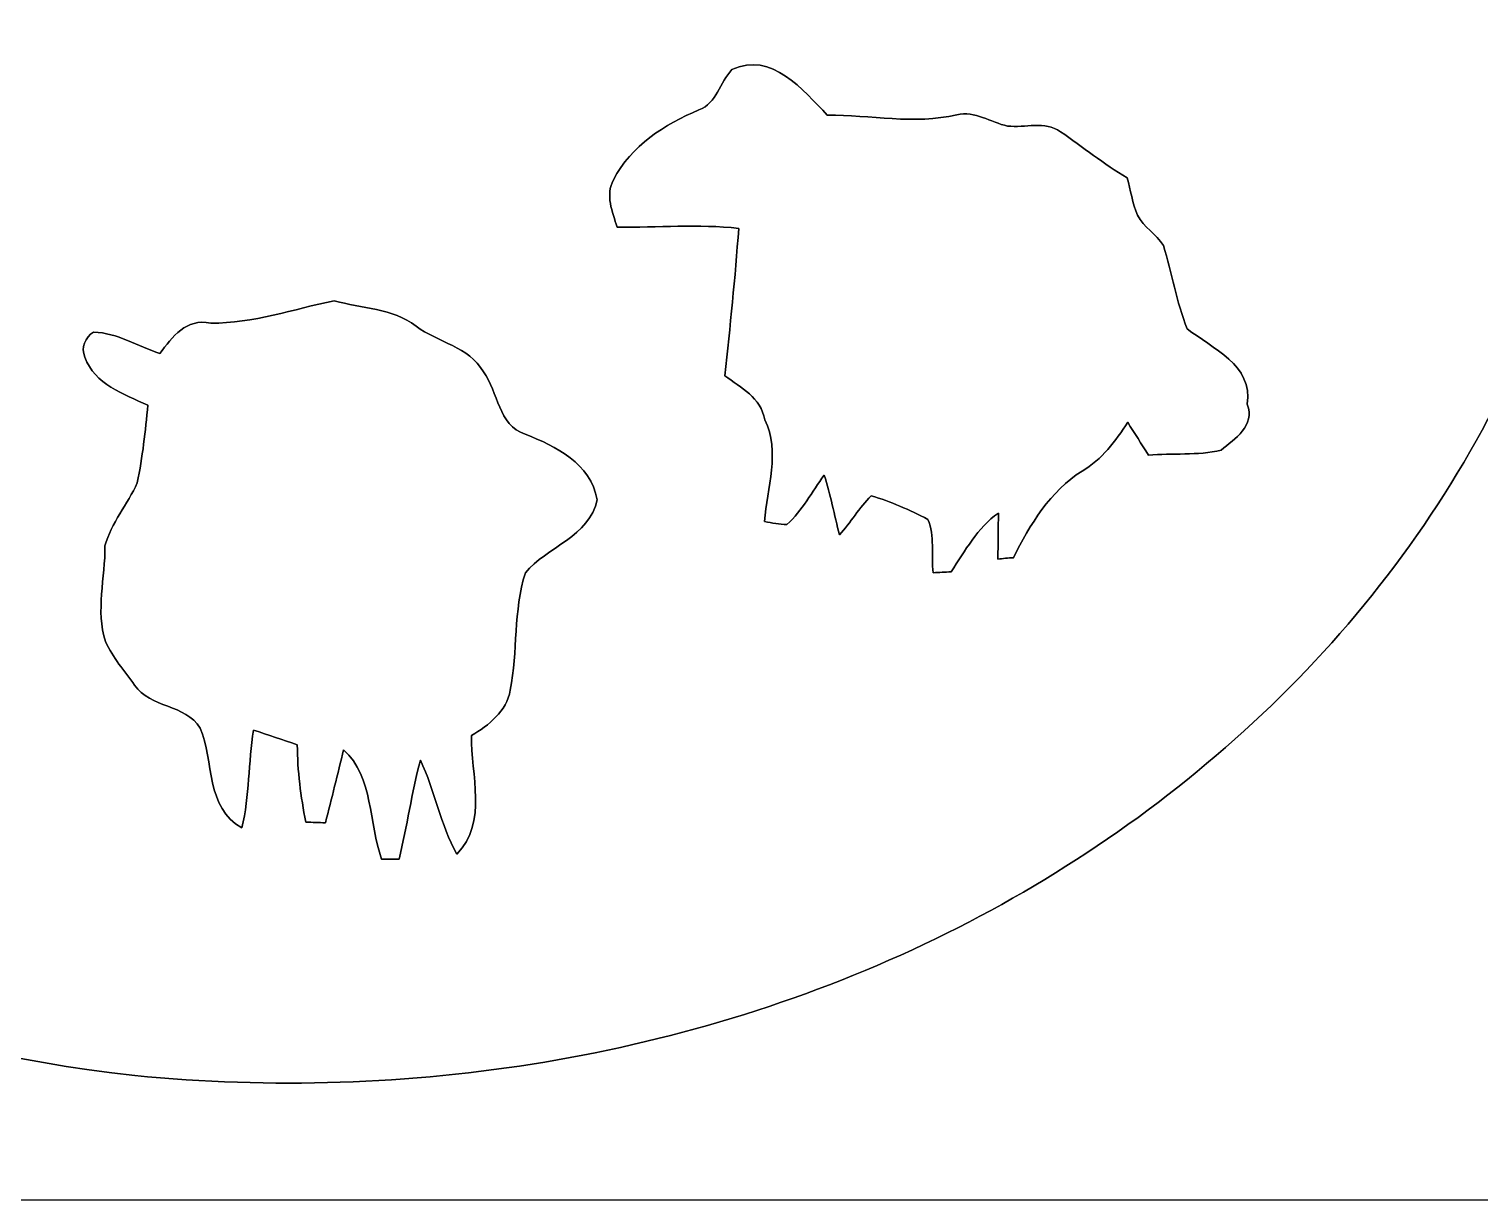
# Model space of a CAD drawing. Header units: centimetres. Extents: x -16.8 to 16.8, y -16.7 to 16.7.
# Drawn here: x -1.99 to 9.27, y -16.67 to -7.58 of the extents above; entities that cross this region are included whole.
import ezdxf

# ---------------------------------------------------------------- set-up
doc = ezdxf.new("R2010")
doc.units = ezdxf.units.CM
doc.header["$MEASUREMENT"] = 0
doc.layers.add('Layer 1', color=7, linetype='Continuous')

msp = doc.modelspace()

# ---------------------------------------------------------------- linework, layer by layer
at = {"layer": 'Layer 1', "color": 7}
for points, knots in [([(-16.77458, 16.66875), (-16.77458, 16.66875), (16.77458, 16.66875), (16.77458, 16.66875), (16.77458, 16.66875), (16.77458, 16.66875), (16.77458, -16.66875), (16.77458, -16.66875), (16.77458, -16.66875), (16.77458, -16.66875), (-16.77458, -16.66875), (-16.77458, -16.66875), (-16.77458, -16.66875), (-16.77458, -16.66875), (-16.77458, 16.66875), (-16.77458, 16.66875), (-16.77458, 16.66875), (-16.77458, 16.66875), (-16.77458, 16.66875), (-16.77458, 16.66875)], [0, 0, 0, 0, 0.16666667, 0.16666667, 0.16666667, 0.16666667, 0.33333333, 0.33333333, 0.33333333, 0.33333333, 0.5, 0.5, 0.5, 0.5, 0.66666667, 0.66666667, 0.66666667, 0.66666667, 1, 1, 1, 1]), ([(-0.08184, 14.89251), (-0.22331, 14.17391), (-0.36548, 13.45565), (-0.51717, 12.73916), (-0.51717, 12.73916), (-0.92393, 12.83088), (-1.29223, 13.03549), (-1.68769, 13.16037), (-1.68769, 13.16037), (-1.62807, 12.74198), (-1.39277, 12.38144), (-1.27529, 11.98069), (-1.27529, 11.98069), (-2.23308, 11.76196), (-3.20675, 11.61556), (-4.16313, 11.38873), (-4.16313, 11.38873), (-4.09716, 11.36438), (-4.03084, 11.34039), (-3.96205, 11.32381), (-3.96205, 11.32381), (-3.17183, 11.15554), (-2.36679, 11.04865), (-1.5875, 10.83169), (-1.5875, 10.83169), (-2.01859, 10.56005), (-2.49837, 10.38296), (-2.94816, 10.14624), (-2.94816, 10.14624), (-3.32634, 9.95151), (-3.72004, 9.79029), (-4.10598, 9.61249), (-4.10598, 9.61249), (-5.68431, 8.93233), (-7.29121, 8.31603), (-8.93198, 7.80344), (-8.93198, 7.80344), (-10.05875, 7.41927), (-11.20563, 7.09895), (-12.34405, 6.75358), (-12.34405, 6.75358), (-12.30313, 6.58389), (-12.25797, 6.41491), (-12.19906, 6.25016), (-12.19906, 6.25016), (-12.09746, 6.0138), (-11.90978, 5.82965), (-11.72316, 5.65856), (-11.72316, 5.65856), (-11.14319, 5.7464), (-10.57593, 5.89739), (-10.0143, 6.06319), (-10.0143, 6.06319), (-9.98114, 5.93231), (-9.96879, 5.7979), (-9.96597, 5.66279), (-9.96597, 5.66279), (-9.91482, 4.85246), (-9.92364, 4.04001), (-9.94163, 3.22897), (-9.94163, 3.22897), (-10.00054, 1.98296), (-9.93069, 0.73484), (-9.99314, -0.51118), (-9.99314, -0.51118), (-10.00231, -2.43981), (-10.05805, -4.36774), (-10.08592, -6.29638), (-10.08592, -6.29638), (-10.18611, -7.81403), (-9.87989, -9.36484), (-9.14929, -10.70328), (-9.14929, -10.70328), (-8.70056, -11.52243), (-8.1153, -12.26326), (-7.44538, -12.91272), (-7.44538, -12.91272), (-7.12364, -13.17978), (-6.8072, -13.45353), (-6.47383, -13.70577), (-6.47383, -13.70577), (-4.93219, -14.84171), (-3.06458, -15.48906), (-1.17052, -15.70426), (-1.17052, -15.70426), (0.94368, -15.90992), (3.12491, -15.57055), (5.04261, -14.64204), (5.04261, -14.64204), (6.89116, -13.74669), (8.4963, -12.28866), (9.41599, -10.43799), (9.41599, -10.43799), (9.79699, -9.65623), (10.05205, -8.81592), (10.17023, -7.95373), (10.17023, -7.95373), (10.22456, -7.47395), (10.21609, -6.99029), (10.21397, -6.50875), (10.21397, -6.50875), (10.13142, -4.02837), (10.10814, -1.54693), (10.05769, 0.93416), (10.05769, 0.93416), (10.01007, 1.86302), (10.0651, 2.794), (10.01077, 3.72286), (10.01077, 3.72286), (9.99737, 4.56318), (9.97902, 5.40632), (10.04499, 6.24487), (10.04499, 6.24487), (10.55652, 6.03215), (11.07087, 5.80954), (11.62191, 5.71888), (11.62191, 5.71888), (11.80782, 6.00075), (11.9567, 6.31261), (12.00538, 6.64916), (12.00538, 6.64916), (8.88189, 7.83907), (5.77215, 9.06921), (2.70334, 10.39495), (2.70334, 10.39495), (2.39007, 10.55335), (2.04717, 10.65671), (1.75577, 10.85638), (1.75577, 10.85638), (2.59468, 11.04794), (3.44417, 11.18799), (4.28872, 11.35204), (4.28872, 11.35204), (4.28343, 11.37144), (4.27284, 11.4106), (4.26755, 11.43035), (4.26755, 11.43035), (3.32352, 11.59298), (2.38337, 11.7796), (1.44604, 11.97751), (1.44604, 11.97751), (1.53811, 12.38356), (1.79917, 12.73669), (1.84785, 13.15297), (1.84785, 13.15297), (1.44851, 13.02949), (1.07774, 12.82277), (0.66604, 12.7381), (0.66604, 12.7381), (0.4759, 13.66661), (0.2981, 14.59794), (0.10548, 15.52575), (0.10548, 15.52575), (-0.00247, 15.33102), (-0.03845, 15.10806), (-0.08184, 14.89251)], [0, 0, 0, 0, 0.025, 0.025, 0.025, 0.025, 0.05, 0.05, 0.05, 0.05, 0.075, 0.075, 0.075, 0.075, 0.1, 0.1, 0.1, 0.1, 0.125, 0.125, 0.125, 0.125, 0.15, 0.15, 0.15, 0.15, 0.175, 0.175, 0.175, 0.175, 0.2, 0.2, 0.2, 0.2, 0.225, 0.225, 0.225, 0.225, 0.25, 0.25, 0.25, 0.25, 0.275, 0.275, 0.275, 0.275, 0.3, 0.3, 0.3, 0.3, 0.325, 0.325, 0.325, 0.325, 0.35, 0.35, 0.35, 0.35, 0.375, 0.375, 0.375, 0.375, 0.4, 0.4, 0.4, 0.4, 0.425, 0.425, 0.425, 0.425, 0.45, 0.45, 0.45, 0.45, 0.475, 0.475, 0.475, 0.475, 0.5, 0.5, 0.5, 0.5, 0.525, 0.525, 0.525, 0.525, 0.55, 0.55, 0.55, 0.55, 0.575, 0.575, 0.575, 0.575, 0.6, 0.6, 0.6, 0.6, 0.625, 0.625, 0.625, 0.625, 0.65, 0.65, 0.65, 0.65, 0.675, 0.675, 0.675, 0.675, 0.7, 0.7, 0.7, 0.7, 0.725, 0.725, 0.725, 0.725, 0.75, 0.75, 0.75, 0.75, 0.775, 0.775, 0.775, 0.775, 0.8, 0.8, 0.8, 0.8, 0.825, 0.825, 0.825, 0.825, 0.85, 0.85, 0.85, 0.85, 0.875, 0.875, 0.875, 0.875, 0.9, 0.9, 0.9, 0.9, 0.925, 0.925, 0.925, 0.925, 0.95, 0.95, 0.95, 0.95, 1, 1, 1, 1]), ([(3.4611, -7.89869), (3.77049, -7.75476), (4.01496, -8.05956), (4.20194, -8.25182), (4.20194, -8.25182), (4.53707, -8.25112), (4.87645, -8.32803), (5.20806, -8.249), (5.20806, -8.249), (5.3467, -8.2169), (5.46982, -8.30933), (5.6007, -8.3372), (5.6007, -8.3372), (5.73722, -8.35237), (5.88892, -8.29522), (6.01169, -8.38129), (6.01169, -8.38129), (6.18525, -8.49877), (6.34647, -8.63353), (6.52956, -8.73866), (6.52956, -8.73866), (6.55532, -8.83532), (6.57013, -8.93516), (6.60788, -9.0297), (6.60788, -9.0297), (6.65868, -9.12072), (6.75464, -9.1754), (6.80932, -9.26359), (6.80932, -9.26359), (6.87423, -9.47737), (6.91303, -9.70033), (6.99311, -9.90988), (6.99311, -9.90988), (7.18608, -10.06052), (7.50852, -10.1921), (7.4609, -10.49549), (7.4609, -10.49549), (7.52228, -10.66306), (7.36388, -10.7636), (7.25734, -10.85144), (7.25734, -10.85144), (7.07531, -10.89519), (6.87917, -10.87437), (6.6929, -10.8899), (6.6929, -10.8899), (6.63963, -10.80417), (6.58671, -10.71951), (6.53309, -10.63519), (6.53309, -10.63519), (6.44031, -10.78195), (6.33095, -10.92271), (6.17996, -11.01337), (6.17996, -11.01337), (5.92984, -11.16894), (5.77532, -11.42929), (5.64586, -11.68576), (5.64586, -11.68576), (5.60493, -11.68894), (5.56472, -11.69247), (5.52485, -11.69635), (5.52485, -11.69635), (5.52803, -11.57887), (5.52662, -11.45505), (5.53014, -11.33934), (5.53014, -11.33934), (5.3661, -11.45399), (5.27121, -11.63391), (5.1622, -11.79583), (5.1622, -11.79583), (5.11598, -11.79795), (5.06977, -11.80006), (5.02356, -11.80253), (5.02356, -11.80253), (5.00556, -11.66566), (5.03802, -11.51749), (4.98193, -11.38837), (4.98193, -11.38837), (4.84082, -11.31499), (4.69371, -11.25114), (4.54237, -11.20528), (4.54237, -11.20528), (4.44994, -11.29806), (4.38432, -11.41307), (4.29613, -11.50973), (4.29613, -11.50973), (4.25697, -11.35345), (4.22592, -11.19822), (4.17795, -11.04582), (4.17795, -11.04582), (4.08164, -11.17283), (4.00967, -11.32276), (3.88867, -11.42788), (3.88867, -11.42788), (3.82976, -11.42788), (3.77261, -11.41589), (3.71546, -11.40566), (3.71546, -11.40566), (3.73451, -11.14601), (3.83893, -10.86344), (3.71687, -10.61579), (3.71687, -10.61579), (3.68723, -10.44399), (3.53025, -10.36814), (3.40783, -10.27395), (3.40783, -10.27395), (3.44734, -9.8933), (3.48791, -9.51265), (3.51437, -9.13095), (3.51437, -9.13095), (3.20146, -9.09673), (2.88537, -9.1253), (2.57175, -9.12107), (2.57175, -9.12107), (2.53436, -9.00395), (2.47826, -8.87271), (2.54318, -8.75418), (2.54318, -8.75418), (2.6797, -8.48995), (2.93934, -8.32379), (3.20604, -8.21196), (3.20604, -8.21196), (3.34504, -8.16081), (3.36867, -7.99818), (3.4611, -7.89869)], [0, 0, 0, 0, 0.03125, 0.03125, 0.03125, 0.03125, 0.0625, 0.0625, 0.0625, 0.0625, 0.09375, 0.09375, 0.09375, 0.09375, 0.125, 0.125, 0.125, 0.125, 0.15625, 0.15625, 0.15625, 0.15625, 0.1875, 0.1875, 0.1875, 0.1875, 0.21875, 0.21875, 0.21875, 0.21875, 0.25, 0.25, 0.25, 0.25, 0.28125, 0.28125, 0.28125, 0.28125, 0.3125, 0.3125, 0.3125, 0.3125, 0.34375, 0.34375, 0.34375, 0.34375, 0.375, 0.375, 0.375, 0.375, 0.40625, 0.40625, 0.40625, 0.40625, 0.4375, 0.4375, 0.4375, 0.4375, 0.46875, 0.46875, 0.46875, 0.46875, 0.5, 0.5, 0.5, 0.5, 0.53125, 0.53125, 0.53125, 0.53125, 0.5625, 0.5625, 0.5625, 0.5625, 0.59375, 0.59375, 0.59375, 0.59375, 0.625, 0.625, 0.625, 0.625, 0.65625, 0.65625, 0.65625, 0.65625, 0.6875, 0.6875, 0.6875, 0.6875, 0.71875, 0.71875, 0.71875, 0.71875, 0.75, 0.75, 0.75, 0.75, 0.78125, 0.78125, 0.78125, 0.78125, 0.8125, 0.8125, 0.8125, 0.8125, 0.84375, 0.84375, 0.84375, 0.84375, 0.875, 0.875, 0.875, 0.875, 0.90625, 0.90625, 0.90625, 0.90625, 0.9375, 0.9375, 0.9375, 0.9375, 1, 1, 1, 1]), ([(0.37641, -9.69222), (0.58879, -9.75289), (0.82903, -9.74831), (1.01106, -9.88942), (1.01106, -9.88942), (1.18145, -10.01713), (1.41993, -10.04641), (1.53353, -10.24467), (1.53353, -10.24467), (1.65135, -10.4013), (1.64641, -10.65742), (1.85808, -10.72727), (1.85808, -10.72727), (2.09656, -10.82322), (2.36608, -10.95269), (2.41618, -11.23632), (2.41618, -11.23632), (2.35902, -11.52031), (2.02389, -11.60357), (1.85914, -11.80324), (1.85914, -11.80324), (1.76459, -12.0971), (1.80199, -12.4139), (1.74202, -12.71411), (1.74202, -12.71411), (1.71274, -12.87815), (1.57515, -12.98504), (1.44145, -13.06654), (1.44145, -13.06654), (1.43545, -13.36851), (1.57021, -13.73787), (1.3275, -13.98552), (1.3275, -13.98552), (1.20015, -13.75622), (1.15746, -13.49234), (1.04458, -13.25668), (1.04458, -13.25668), (0.97543, -13.50927), (0.94368, -13.77068), (0.87912, -14.02468), (0.87912, -14.02468), (0.84526, -14.02468), (0.77788, -14.02503), (0.74401, -14.02503), (0.74401, -14.02503), (0.6417, -13.74352), (0.68333, -13.39215), (0.44909, -13.17554), (0.44909, -13.17554), (0.40287, -13.36393), (0.35701, -13.55408), (0.30798, -13.74281), (0.30798, -13.74281), (0.25718, -13.74069), (0.20673, -13.73893), (0.15628, -13.73717), (0.15628, -13.73717), (0.11536, -13.53996), (0.09137, -13.33923), (0.08996, -13.1378), (0.08996, -13.1378), (-0.02293, -13.09829), (-0.13617, -13.06054), (-0.24977, -13.02456), (-0.24977, -13.02456), (-0.29175, -13.27573), (-0.27975, -13.53291), (-0.33937, -13.78197), (-0.33937, -13.78197), (-0.62265, -13.62992), (-0.55633, -13.26127), (-0.66358, -13.00727), (-0.66358, -13.00727), (-0.77823, -12.82206), (-1.05198, -12.8524), (-1.17228, -12.67389), (-1.17228, -12.67389), (-1.25095, -12.56383), (-1.34303, -12.46117), (-1.39771, -12.33699), (-1.39771, -12.33699), (-1.47708, -12.09534), (-1.39912, -11.84134), (-1.40229, -11.59475), (-1.40229, -11.59475), (-1.35502, -11.41589), (-1.22555, -11.2716), (-1.15182, -11.10403), (-1.15182, -11.10403), (-1.11019, -10.90507), (-1.08903, -10.70328), (-1.06998, -10.50184), (-1.06998, -10.50184), (-1.25518, -10.41753), (-1.48414, -10.34133), (-1.55787, -10.13001), (-1.55787, -10.13001), (-1.59138, -10.05593), (-1.55575, -9.97656), (-1.49049, -9.93563), (-1.49049, -9.93563), (-1.30775, -9.94234), (-1.14653, -10.04499), (-0.97614, -10.10214), (-0.97614, -10.10214), (-0.88053, -9.97409), (-0.77364, -9.82416), (-0.58173, -9.86755), (-0.58173, -9.86755), (-0.25259, -9.86614), (0.05891, -9.75854), (0.37641, -9.69222)], [0, 0, 0, 0, 0.03448276, 0.03448276, 0.03448276, 0.03448276, 0.06896552, 0.06896552, 0.06896552, 0.06896552, 0.10344828, 0.10344828, 0.10344828, 0.10344828, 0.13793103, 0.13793103, 0.13793103, 0.13793103, 0.17241379, 0.17241379, 0.17241379, 0.17241379, 0.20689655, 0.20689655, 0.20689655, 0.20689655, 0.24137931, 0.24137931, 0.24137931, 0.24137931, 0.27586207, 0.27586207, 0.27586207, 0.27586207, 0.31034483, 0.31034483, 0.31034483, 0.31034483, 0.34482759, 0.34482759, 0.34482759, 0.34482759, 0.37931034, 0.37931034, 0.37931034, 0.37931034, 0.4137931, 0.4137931, 0.4137931, 0.4137931, 0.44827586, 0.44827586, 0.44827586, 0.44827586, 0.48275862, 0.48275862, 0.48275862, 0.48275862, 0.51724138, 0.51724138, 0.51724138, 0.51724138, 0.55172414, 0.55172414, 0.55172414, 0.55172414, 0.5862069, 0.5862069, 0.5862069, 0.5862069, 0.62068966, 0.62068966, 0.62068966, 0.62068966, 0.65517241, 0.65517241, 0.65517241, 0.65517241, 0.68965517, 0.68965517, 0.68965517, 0.68965517, 0.72413793, 0.72413793, 0.72413793, 0.72413793, 0.75862069, 0.75862069, 0.75862069, 0.75862069, 0.79310345, 0.79310345, 0.79310345, 0.79310345, 0.82758621, 0.82758621, 0.82758621, 0.82758621, 0.86206897, 0.86206897, 0.86206897, 0.86206897, 0.89655172, 0.89655172, 0.89655172, 0.89655172, 0.93103448, 0.93103448, 0.93103448, 0.93103448, 1, 1, 1, 1])]:
    msp.add_open_spline(points, degree=3, knots=knots, dxfattribs=at)
at = {"layer": 'Layer 1', "color": 49}
for points, knots in [([(-0.08184, 14.89251), (-0.03845, 15.10806), (-0.00247, 15.33102), (0.10548, 15.52575), (0.10548, 15.52575), (0.2981, 14.59794), (0.4759, 13.66661), (0.66604, 12.7381), (0.66604, 12.7381), (1.07774, 12.82277), (1.44851, 13.02949), (1.84785, 13.15297), (1.84785, 13.15297), (1.79917, 12.73669), (1.53811, 12.38356), (1.44604, 11.97751), (1.44604, 11.97751), (2.38337, 11.7796), (3.32352, 11.59298), (4.26755, 11.43035), (4.26755, 11.43035), (4.27284, 11.4106), (4.28343, 11.37144), (4.28872, 11.35204), (4.28872, 11.35204), (3.44417, 11.18799), (2.59468, 11.04794), (1.75577, 10.85638), (1.75577, 10.85638), (2.04717, 10.65671), (2.39007, 10.55335), (2.70334, 10.39495), (2.70334, 10.39495), (5.77215, 9.06921), (8.88189, 7.83907), (12.00538, 6.64916), (12.00538, 6.64916), (11.9567, 6.31261), (11.80782, 6.00075), (11.62191, 5.71888), (11.62191, 5.71888), (11.07087, 5.80954), (10.55652, 6.03215), (10.04499, 6.24487), (10.04499, 6.24487), (9.97902, 5.40632), (9.99737, 4.56318), (10.01077, 3.72286), (10.01077, 3.72286), (10.0651, 2.794), (10.01007, 1.86302), (10.05769, 0.93416), (10.05769, 0.93416), (10.10814, -1.54693), (10.13142, -4.02837), (10.21397, -6.50875), (10.21397, -6.50875), (10.21609, -6.99029), (10.22456, -7.47395), (10.17023, -7.95373), (10.17023, -7.95373), (10.05205, -8.81592), (9.79699, -9.65623), (9.41599, -10.43799), (9.41599, -10.43799), (8.4963, -12.28866), (6.89116, -13.74669), (5.04261, -14.64204), (5.04261, -14.64204), (3.12491, -15.57055), (0.94368, -15.90992), (-1.17052, -15.70426), (-1.17052, -15.70426), (-3.06458, -15.48906), (-4.93219, -14.84171), (-6.47383, -13.70577), (-6.47383, -13.70577), (-6.8072, -13.45353), (-7.12364, -13.17978), (-7.44538, -12.91272), (-7.44538, -12.91272), (-8.1153, -12.26326), (-8.70056, -11.52243), (-9.14929, -10.70328), (-9.14929, -10.70328), (-9.87989, -9.36484), (-10.18611, -7.81403), (-10.08592, -6.29638), (-10.08592, -6.29638), (-10.05805, -4.36774), (-10.00231, -2.43981), (-9.99314, -0.51118), (-9.99314, -0.51118), (-9.93069, 0.73484), (-10.00054, 1.98296), (-9.94163, 3.22897), (-9.94163, 3.22897), (-9.92364, 4.04001), (-9.91482, 4.85246), (-9.96597, 5.66279), (-9.96597, 5.66279), (-9.96879, 5.7979), (-9.98114, 5.93231), (-10.0143, 6.06319), (-10.0143, 6.06319), (-10.57593, 5.89739), (-11.14319, 5.7464), (-11.72316, 5.65856), (-11.72316, 5.65856), (-11.90978, 5.82965), (-12.09746, 6.0138), (-12.19906, 6.25016), (-12.19906, 6.25016), (-12.25797, 6.41491), (-12.30313, 6.58389), (-12.34405, 6.75358), (-12.34405, 6.75358), (-11.20563, 7.09895), (-10.05875, 7.41927), (-8.93198, 7.80344), (-8.93198, 7.80344), (-7.29121, 8.31603), (-5.68431, 8.93233), (-4.10598, 9.61249), (-4.10598, 9.61249), (-3.72004, 9.79029), (-3.32634, 9.95151), (-2.94816, 10.14624), (-2.94816, 10.14624), (-2.49837, 10.38296), (-2.01859, 10.56005), (-1.5875, 10.83169), (-1.5875, 10.83169), (-2.36679, 11.04865), (-3.17183, 11.15554), (-3.96205, 11.32381), (-3.96205, 11.32381), (-4.03084, 11.34039), (-4.09716, 11.36438), (-4.16313, 11.38873), (-4.16313, 11.38873), (-3.20675, 11.61556), (-2.23308, 11.76196), (-1.27529, 11.98069), (-1.27529, 11.98069), (-1.39277, 12.38144), (-1.62807, 12.74198), (-1.68769, 13.16037), (-1.68769, 13.16037), (-1.29223, 13.03549), (-0.92393, 12.83088), (-0.51717, 12.73916), (-0.51717, 12.73916), (-0.36548, 13.45565), (-0.22331, 14.17391), (-0.08184, 14.89251), (-0.08184, 14.89251), (-0.08184, 14.89251), (-0.08184, 14.89251), (-0.08184, 14.89251)], [0, 0, 0, 0, 0.02439024, 0.02439024, 0.02439024, 0.02439024, 0.04878049, 0.04878049, 0.04878049, 0.04878049, 0.07317073, 0.07317073, 0.07317073, 0.07317073, 0.09756098, 0.09756098, 0.09756098, 0.09756098, 0.12195122, 0.12195122, 0.12195122, 0.12195122, 0.14634146, 0.14634146, 0.14634146, 0.14634146, 0.17073171, 0.17073171, 0.17073171, 0.17073171, 0.19512195, 0.19512195, 0.19512195, 0.19512195, 0.2195122, 0.2195122, 0.2195122, 0.2195122, 0.24390244, 0.24390244, 0.24390244, 0.24390244, 0.26829268, 0.26829268, 0.26829268, 0.26829268, 0.29268293, 0.29268293, 0.29268293, 0.29268293, 0.31707317, 0.31707317, 0.31707317, 0.31707317, 0.34146341, 0.34146341, 0.34146341, 0.34146341, 0.36585366, 0.36585366, 0.36585366, 0.36585366, 0.3902439, 0.3902439, 0.3902439, 0.3902439, 0.41463415, 0.41463415, 0.41463415, 0.41463415, 0.43902439, 0.43902439, 0.43902439, 0.43902439, 0.46341463, 0.46341463, 0.46341463, 0.46341463, 0.48780488, 0.48780488, 0.48780488, 0.48780488, 0.51219512, 0.51219512, 0.51219512, 0.51219512, 0.53658537, 0.53658537, 0.53658537, 0.53658537, 0.56097561, 0.56097561, 0.56097561, 0.56097561, 0.58536585, 0.58536585, 0.58536585, 0.58536585, 0.6097561, 0.6097561, 0.6097561, 0.6097561, 0.63414634, 0.63414634, 0.63414634, 0.63414634, 0.65853659, 0.65853659, 0.65853659, 0.65853659, 0.68292683, 0.68292683, 0.68292683, 0.68292683, 0.70731707, 0.70731707, 0.70731707, 0.70731707, 0.73170732, 0.73170732, 0.73170732, 0.73170732, 0.75609756, 0.75609756, 0.75609756, 0.75609756, 0.7804878, 0.7804878, 0.7804878, 0.7804878, 0.80487805, 0.80487805, 0.80487805, 0.80487805, 0.82926829, 0.82926829, 0.82926829, 0.82926829, 0.85365854, 0.85365854, 0.85365854, 0.85365854, 0.87804878, 0.87804878, 0.87804878, 0.87804878, 0.90243902, 0.90243902, 0.90243902, 0.90243902, 0.92682927, 0.92682927, 0.92682927, 0.92682927, 0.95121951, 0.95121951, 0.95121951, 0.95121951, 1, 1, 1, 1]), ([(3.4611, -7.89869), (3.36867, -7.99818), (3.34504, -8.16081), (3.20604, -8.21196), (3.20604, -8.21196), (2.93934, -8.32379), (2.6797, -8.48995), (2.54318, -8.75418), (2.54318, -8.75418), (2.47826, -8.87271), (2.53436, -9.00395), (2.57175, -9.12107), (2.57175, -9.12107), (2.88537, -9.1253), (3.20146, -9.09673), (3.51437, -9.13095), (3.51437, -9.13095), (3.48791, -9.51265), (3.44734, -9.8933), (3.40783, -10.27395), (3.40783, -10.27395), (3.53025, -10.36814), (3.68723, -10.44399), (3.71687, -10.61579), (3.71687, -10.61579), (3.83893, -10.86344), (3.73451, -11.14601), (3.71546, -11.40566), (3.71546, -11.40566), (3.77261, -11.41589), (3.82976, -11.42788), (3.88867, -11.42788), (3.88867, -11.42788), (4.00967, -11.32276), (4.08164, -11.17283), (4.17795, -11.04582), (4.17795, -11.04582), (4.22592, -11.19822), (4.25697, -11.35345), (4.29613, -11.50973), (4.29613, -11.50973), (4.38432, -11.41307), (4.44994, -11.29806), (4.54237, -11.20528), (4.54237, -11.20528), (4.69371, -11.25114), (4.84082, -11.31499), (4.98193, -11.38837), (4.98193, -11.38837), (5.03802, -11.51749), (5.00556, -11.66566), (5.02356, -11.80253), (5.02356, -11.80253), (5.06977, -11.80006), (5.11598, -11.79795), (5.1622, -11.79583), (5.1622, -11.79583), (5.27121, -11.63391), (5.3661, -11.45399), (5.53014, -11.33934), (5.53014, -11.33934), (5.52662, -11.45505), (5.52803, -11.57887), (5.52485, -11.69635), (5.52485, -11.69635), (5.56472, -11.69247), (5.60493, -11.68894), (5.64586, -11.68576), (5.64586, -11.68576), (5.77532, -11.42929), (5.92984, -11.16894), (6.17996, -11.01337), (6.17996, -11.01337), (6.33095, -10.92271), (6.44031, -10.78195), (6.53309, -10.63519), (6.53309, -10.63519), (6.58671, -10.71951), (6.63963, -10.80417), (6.6929, -10.8899), (6.6929, -10.8899), (6.87917, -10.87437), (7.07531, -10.89519), (7.25734, -10.85144), (7.25734, -10.85144), (7.36388, -10.7636), (7.52228, -10.66306), (7.4609, -10.49549), (7.4609, -10.49549), (7.50852, -10.1921), (7.18608, -10.06052), (6.99311, -9.90988), (6.99311, -9.90988), (6.91303, -9.70033), (6.87423, -9.47737), (6.80932, -9.26359), (6.80932, -9.26359), (6.75464, -9.1754), (6.65868, -9.12072), (6.60788, -9.0297), (6.60788, -9.0297), (6.57013, -8.93516), (6.55532, -8.83532), (6.52956, -8.73866), (6.52956, -8.73866), (6.34647, -8.63353), (6.18525, -8.49877), (6.01169, -8.38129), (6.01169, -8.38129), (5.88892, -8.29522), (5.73722, -8.35237), (5.6007, -8.3372), (5.6007, -8.3372), (5.46982, -8.30933), (5.3467, -8.2169), (5.20806, -8.249), (5.20806, -8.249), (4.87645, -8.32803), (4.53707, -8.25112), (4.20194, -8.25182), (4.20194, -8.25182), (4.01496, -8.05956), (3.77049, -7.75476), (3.4611, -7.89869), (3.4611, -7.89869), (3.4611, -7.89869), (3.4611, -7.89869), (3.4611, -7.89869)], [0, 0, 0, 0, 0.03030303, 0.03030303, 0.03030303, 0.03030303, 0.06060606, 0.06060606, 0.06060606, 0.06060606, 0.09090909, 0.09090909, 0.09090909, 0.09090909, 0.12121212, 0.12121212, 0.12121212, 0.12121212, 0.15151515, 0.15151515, 0.15151515, 0.15151515, 0.18181818, 0.18181818, 0.18181818, 0.18181818, 0.21212121, 0.21212121, 0.21212121, 0.21212121, 0.24242424, 0.24242424, 0.24242424, 0.24242424, 0.27272727, 0.27272727, 0.27272727, 0.27272727, 0.3030303, 0.3030303, 0.3030303, 0.3030303, 0.33333333, 0.33333333, 0.33333333, 0.33333333, 0.36363636, 0.36363636, 0.36363636, 0.36363636, 0.39393939, 0.39393939, 0.39393939, 0.39393939, 0.42424242, 0.42424242, 0.42424242, 0.42424242, 0.45454545, 0.45454545, 0.45454545, 0.45454545, 0.48484848, 0.48484848, 0.48484848, 0.48484848, 0.51515152, 0.51515152, 0.51515152, 0.51515152, 0.54545455, 0.54545455, 0.54545455, 0.54545455, 0.57575758, 0.57575758, 0.57575758, 0.57575758, 0.60606061, 0.60606061, 0.60606061, 0.60606061, 0.63636364, 0.63636364, 0.63636364, 0.63636364, 0.66666667, 0.66666667, 0.66666667, 0.66666667, 0.6969697, 0.6969697, 0.6969697, 0.6969697, 0.72727273, 0.72727273, 0.72727273, 0.72727273, 0.75757576, 0.75757576, 0.75757576, 0.75757576, 0.78787879, 0.78787879, 0.78787879, 0.78787879, 0.81818182, 0.81818182, 0.81818182, 0.81818182, 0.84848485, 0.84848485, 0.84848485, 0.84848485, 0.87878788, 0.87878788, 0.87878788, 0.87878788, 0.90909091, 0.90909091, 0.90909091, 0.90909091, 0.93939394, 0.93939394, 0.93939394, 0.93939394, 1, 1, 1, 1]), ([(0.37641, -9.69222), (0.05891, -9.75854), (-0.25259, -9.86614), (-0.58173, -9.86755), (-0.58173, -9.86755), (-0.77364, -9.82416), (-0.88053, -9.97409), (-0.97614, -10.10214), (-0.97614, -10.10214), (-1.14653, -10.04499), (-1.30775, -9.94234), (-1.49049, -9.93563), (-1.49049, -9.93563), (-1.55575, -9.97656), (-1.59138, -10.05593), (-1.55787, -10.13001), (-1.55787, -10.13001), (-1.48414, -10.34133), (-1.25518, -10.41753), (-1.06998, -10.50184), (-1.06998, -10.50184), (-1.08903, -10.70328), (-1.11019, -10.90507), (-1.15182, -11.10403), (-1.15182, -11.10403), (-1.22555, -11.2716), (-1.35502, -11.41589), (-1.40229, -11.59475), (-1.40229, -11.59475), (-1.39912, -11.84134), (-1.47708, -12.09534), (-1.39771, -12.33699), (-1.39771, -12.33699), (-1.34303, -12.46117), (-1.25095, -12.56383), (-1.17228, -12.67389), (-1.17228, -12.67389), (-1.05198, -12.8524), (-0.77823, -12.82206), (-0.66358, -13.00727), (-0.66358, -13.00727), (-0.55633, -13.26127), (-0.62265, -13.62992), (-0.33937, -13.78197), (-0.33937, -13.78197), (-0.27975, -13.53291), (-0.29175, -13.27573), (-0.24977, -13.02456), (-0.24977, -13.02456), (-0.13617, -13.06054), (-0.02293, -13.09829), (0.08996, -13.1378), (0.08996, -13.1378), (0.09137, -13.33923), (0.11536, -13.53996), (0.15628, -13.73717), (0.15628, -13.73717), (0.20673, -13.73893), (0.25718, -13.74069), (0.30798, -13.74281), (0.30798, -13.74281), (0.35701, -13.55408), (0.40287, -13.36393), (0.44909, -13.17554), (0.44909, -13.17554), (0.68333, -13.39215), (0.6417, -13.74352), (0.74401, -14.02503), (0.74401, -14.02503), (0.77788, -14.02503), (0.84526, -14.02468), (0.87912, -14.02468), (0.87912, -14.02468), (0.94368, -13.77068), (0.97543, -13.50927), (1.04458, -13.25668), (1.04458, -13.25668), (1.15746, -13.49234), (1.20015, -13.75622), (1.3275, -13.98552), (1.3275, -13.98552), (1.57021, -13.73787), (1.43545, -13.36851), (1.44145, -13.06654), (1.44145, -13.06654), (1.57515, -12.98504), (1.71274, -12.87815), (1.74202, -12.71411), (1.74202, -12.71411), (1.80199, -12.4139), (1.76459, -12.0971), (1.85914, -11.80324), (1.85914, -11.80324), (2.02389, -11.60357), (2.35902, -11.52031), (2.41618, -11.23632), (2.41618, -11.23632), (2.36608, -10.95269), (2.09656, -10.82322), (1.85808, -10.72727), (1.85808, -10.72727), (1.64641, -10.65742), (1.65135, -10.4013), (1.53353, -10.24467), (1.53353, -10.24467), (1.41993, -10.04641), (1.18145, -10.01713), (1.01106, -9.88942), (1.01106, -9.88942), (0.82903, -9.74831), (0.58879, -9.75289), (0.37641, -9.69222)], [0, 0, 0, 0, 0.03448276, 0.03448276, 0.03448276, 0.03448276, 0.06896552, 0.06896552, 0.06896552, 0.06896552, 0.10344828, 0.10344828, 0.10344828, 0.10344828, 0.13793103, 0.13793103, 0.13793103, 0.13793103, 0.17241379, 0.17241379, 0.17241379, 0.17241379, 0.20689655, 0.20689655, 0.20689655, 0.20689655, 0.24137931, 0.24137931, 0.24137931, 0.24137931, 0.27586207, 0.27586207, 0.27586207, 0.27586207, 0.31034483, 0.31034483, 0.31034483, 0.31034483, 0.34482759, 0.34482759, 0.34482759, 0.34482759, 0.37931034, 0.37931034, 0.37931034, 0.37931034, 0.4137931, 0.4137931, 0.4137931, 0.4137931, 0.44827586, 0.44827586, 0.44827586, 0.44827586, 0.48275862, 0.48275862, 0.48275862, 0.48275862, 0.51724138, 0.51724138, 0.51724138, 0.51724138, 0.55172414, 0.55172414, 0.55172414, 0.55172414, 0.5862069, 0.5862069, 0.5862069, 0.5862069, 0.62068966, 0.62068966, 0.62068966, 0.62068966, 0.65517241, 0.65517241, 0.65517241, 0.65517241, 0.68965517, 0.68965517, 0.68965517, 0.68965517, 0.72413793, 0.72413793, 0.72413793, 0.72413793, 0.75862069, 0.75862069, 0.75862069, 0.75862069, 0.79310345, 0.79310345, 0.79310345, 0.79310345, 0.82758621, 0.82758621, 0.82758621, 0.82758621, 0.86206897, 0.86206897, 0.86206897, 0.86206897, 0.89655172, 0.89655172, 0.89655172, 0.89655172, 0.93103448, 0.93103448, 0.93103448, 0.93103448, 1, 1, 1, 1])]:
    msp.add_open_spline(points, degree=3, knots=knots, dxfattribs=at)

doc.saveas('drawing.dxf')
